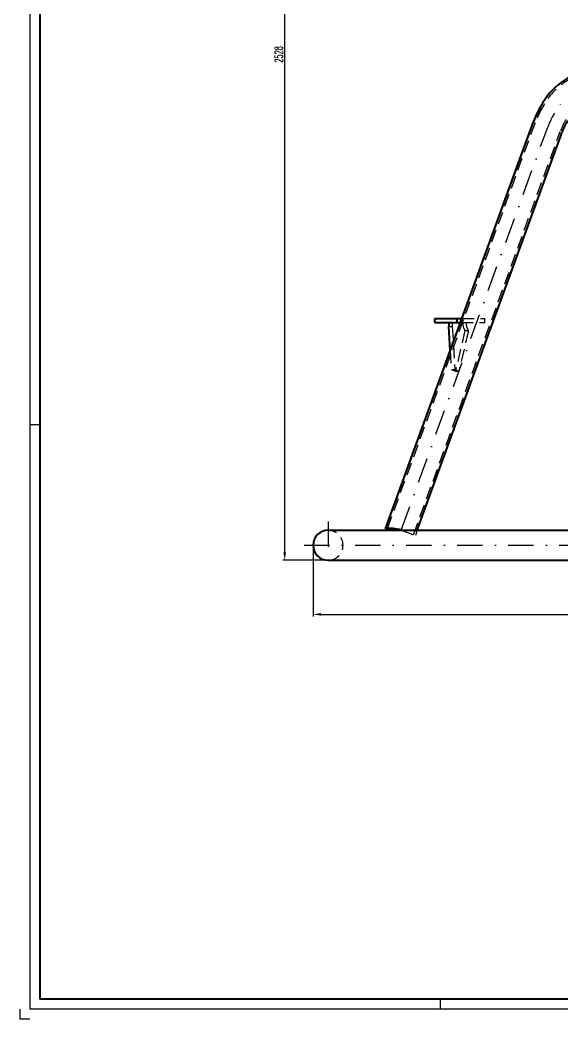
# Model space of a CAD drawing. Extents: x -5080 to -3891, y 5788 to 6629.
# Drawn here: x -5080.4 to -4809.4, y 5787.8 to 6287 of the extents above; entities that cross this region are included whole.
import ezdxf

# ---------------------------------------------------------------- set-up
doc = ezdxf.new("R2010")
doc.units = 0
doc.linetypes.add('STRICHPUNKT', pattern=[25.4, 12.7, -6.35, 0, -6.35])
doc.linetypes.add('VERDECKT', pattern=[9.525, 6.35, -3.175])
doc.layers.get('Defpoints').update_dxf_attribs({"linetype": 'CONTINUOUS'})
for name, color, linetype, lineweight in [('ACHSE', 150, 'STRICHPUNKT', 25), ('BEM', 6, 'CONTINUOUS', 25), ('VERDECKT', 2, 'VERDECKT', 25), ('VOLL_03', 6, 'CONTINUOUS', 25), ('VOLL_05', 7, 'CONTINUOUS', 40)]:
    doc.layers.add(name, color=color, linetype=linetype, lineweight=lineweight)
doc.styles.get("Standard").update_dxf_attribs({"font": 'romans.shx', "width": 0.6})
doc.dimstyles.get("Standard").update_dxf_attribs({"dimtxt": 4, "dimasz": 4, "dimexe": 1, "dimexo": 1, "dimgap": 1, "dimtad": 1, "dimdsep": 46, "dimtxsty": 'Standard', "dimcen": 0, "dimclrd": 256, "dimclre": 256, "dimclrt": 256, "dimazin": 0, "dimtfac": 1, "dimtmove": 0, "dimatfit": 3, "dimfxl": 0, "dimtolj": 1, "dimtzin": 0, "dimarcsym": 0})

# ---------------------------------------------------------------- blocks, each defined once
blk = doc.blocks.new('*D2')
at = {"layer": 'BEM', "lineweight": -2}
for p, q in [((-4724.53, 6522.56), (-4949.05, 6522.56)), ((-4948.05, 6021.06), (-4948.05, 6518.56)), ((-4927.36, 6017.06), (-4949.05, 6017.06))]:
    blk.add_line(p, q, dxfattribs=at)
at = {"layer": 'BEM'}
for points in [[(-4948.71, 6518.56), (-4947.38, 6518.56), (-4948.05, 6522.56)], [(-4948.71, 6021.06), (-4947.38, 6021.06), (-4948.05, 6017.06)]]:
    blk.add_solid(points, dxfattribs=at)
at = {"layer": 'Defpoints', "color": 0}
for p in [(-4948.05, 6522.56), (-4723.53, 6522.56), (-4926.36, 6017.06)]:
    blk.add_point(p, dxfattribs=at)
at = {"layer": 'BEM', "insert": (-4951.05, 6269.81), "char_height": 4, "attachment_point": 5, "rotation": 90}
blk.add_mtext('\\A1;2528', dxfattribs=at)
blk = doc.blocks.new('*D1')
at = {"layer": 'BEM', "lineweight": -2}
for p, q in [((-4933.86, 6023.56), (-4933.86, 5989.02)), ((-4513.2, 6023.56), (-4513.2, 5989.02)), ((-4929.86, 5990.02), (-4517.2, 5990.02))]:
    blk.add_line(p, q, dxfattribs=at)
at = {"layer": 'BEM'}
for points in [[(-4929.86, 5990.69), (-4929.86, 5989.36), (-4933.86, 5990.02)], [(-4517.2, 5990.69), (-4517.2, 5989.36), (-4513.2, 5990.02)]]:
    blk.add_solid(points, dxfattribs=at)
at = {"layer": 'Defpoints', "color": 0}
for p in [(-4933.86, 6024.56), (-4513.2, 6024.56), (-4513.2, 5990.02)]:
    blk.add_point(p, dxfattribs=at)
at = {"layer": 'BEM', "insert": (-4723.53, 5993.02), "char_height": 4, "attachment_point": 5}
blk.add_mtext('\\A1;2104', dxfattribs=at)

msp = doc.modelspace()

# ---------------------------------------------------------------- linework, layer by layer
at = {"layer": 'ACHSE'}
for p, q in [((-4889.8775, 6032.0606), (-4816.5461, 6233.5368)), ((-4926.3629, 6036.4906), (-4926.3629, 6012.6305)), ((-4938.293, 6024.5606), (-4508.7748, 6024.5606))]:
    msp.add_line(p, q, dxfattribs=at)
for centre, radius, start, end in [((-4789.0794, 6227.6796), 27.3421, 101.035234, 152.155903), ((-4774.0227, 6217.5387), 45.4333, 149.715733, 159.382761)]:
    msp.add_arc(centre, radius, start, end, dxfattribs=at)
at = {"layer": 'VERDECKT'}
for p, q in [((-4896.5959, 6032.9283), (-4819.3559, 6245.1435)), ((-4883.6661, 6029.7998), (-4810.3474, 6231.2413)), ((-4864.2708, 6135.8606), (-4864.2708, 6133.8606)), ((-4860.1958, 6135.8606), (-4848.0491, 6135.8606)), ((-4859.759, 6137.8606), (-4848.0491, 6137.8606)), ((-4848.0491, 6135.8606), (-4848.0491, 6137.8606)), ((-4866.0029, 6133.8606), (-4864.2708, 6133.8606)), ((-4864.2861, 6133.8606), (-4862.9974, 6112.2991)), ((-4857.9367, 6131.8606), (-4862.678, 6111.5524)), ((-4856.2047, 6131.8606), (-4860.948, 6111.5436)), ((-4857.9367, 6131.8606), (-4856.2047, 6131.8606)), ((-4865.2938, 6121.854), (-4864.7295, 6112.2991)), ((-4864.7295, 6112.2991), (-4862.9974, 6112.2991)), ((-4864.7295, 6112.2991), (-4862.6539, 6111.5436)), ((-4863.0236, 6112.2991), (-4860.948, 6111.5436)), ((-4862.6801, 6111.5436), (-4860.948, 6111.5436)), ((-4889.8775, 6032.0606), (-4882.7264, 6029.4578)), ((-4881.7791, 6032.0606), (-4882.7264, 6029.4578))]:
    msp.add_line(p, q, dxfattribs=at)
for centre, radius, start, end in [((-4789.0794, 6227.6796), 33.9521, 100.915623, 151.883621), ((-4774.0457, 6217.5502), 52.0176, 149.884734, 159.429859), ((-4774.0227, 6217.5387), 38.8233, 149.461434, 159.33228), ((-4852.9371, 6135.3352), 6.0884, 175.049883, 214.798624), ((-4851.2051, 6135.3352), 6.0884, 175.049883, 214.798624), ((-4926.3629, 6024.5606), 7.5, 270, 90)]:
    msp.add_arc(centre, radius, start, end, dxfattribs=at)
at = {"layer": 'VOLL_03', "ltscale": 0.8}
for p, q in [((-5075.3783, 6623.8285), (-5075.3783, 5792.8285)), ((-5080.3783, 5792.8285), (-5080.3783, 5787.8285)), ((-3896.3783, 5792.8285), (-5075.3783, 5792.8285)), ((-5075.3783, 5787.8285), (-5080.3783, 5787.8285))]:
    msp.add_line(p, q, dxfattribs=at)
at = {"layer": 'VOLL_03'}
for p, q in [((-5075.3783, 6084.8285), (-5070.3783, 6084.8285)), ((-4870.3783, 5797.8285), (-4870.3783, 5792.8285))]:
    msp.add_line(p, q, dxfattribs=at)
at = {"layer": 'VOLL_05', "ltscale": 0.8}
for p in [(-5070.3783, 6618.8285), (-3901.3783, 5797.8285)]:
    msp.add_line(p, (-5070.3783, 5797.8285), dxfattribs=at)
at = {"layer": 'VOLL_05'}
for p, q in [((-4897.7126, 6032.7839), (-4823.6865, 6236.1688)), ((-4881.7791, 6032.0606), (-4809.4097, 6230.8937)), ((-4897.0286, 6034.6633), (-4826.4719, 6228.5161)), ((-4873.065, 6135.8606), (-4873.065, 6137.8606)), ((-4873.065, 6137.8606), (-4859.759, 6137.8606)), ((-4873.065, 6135.8606), (-4860.1958, 6135.8606)), ((-4866.0029, 6135.8606), (-4866.0029, 6133.8606)), ((-4861.9055, 6135.8606), (-4861.9055, 6137.8606)), ((-4865.2938, 6121.854), (-4866.0029, 6133.8606)), ((-4926.3629, 6032.0606), (-4731.1439, 6032.0606)), ((-4926.3629, 6017.0606), (-4520.7049, 6017.0606))]:
    msp.add_line(p, q, dxfattribs=at)
for centre, radius, start, end in [((-4789.0794, 6227.6796), 34.9521, 100.915623, 151.883621), ((-4774.0457, 6217.5502), 53.0176, 149.884734, 159.440613), ((-4774.0227, 6217.5387), 37.8233, 149.461434, 159.32351), ((-4926.3629, 6024.5606), 7.5, 90, 270), ((-4895.1713, 6017.516), 15.478, 70, 99.450063)]:
    msp.add_arc(centre, radius, start, end, dxfattribs=at)

# ---------------------------------------------------------------- dimensions: what is measured, and where the dimension line sits
at = {"layer": 'BEM'}
dim = msp.add_linear_dim(base=(-4948.0476, 6522.5606), p1=(-4926.3629, 6017.0606), p2=(-4723.5339, 6522.5606), angle=90, text='2528', dimstyle='Standard', override={"dimlfac": 5}, dxfattribs=at)
dim.commit()
dim.dimension.update_dxf_attribs({"geometry": '*D2', "text_midpoint": (-4951.0476, 6269.8106)})
dim = msp.add_linear_dim(base=(-4513.2049, 5990.0234), p1=(-4933.8629, 6024.5606), p2=(-4513.2049, 6024.5606), text='2104', dimstyle='Standard', override={"dimlfac": 5}, dxfattribs=at)
dim.commit()
dim.dimension.update_dxf_attribs({"geometry": '*D1', "text_midpoint": (-4723.5339, 5993.0234)})

doc.saveas('drawing.dxf')
